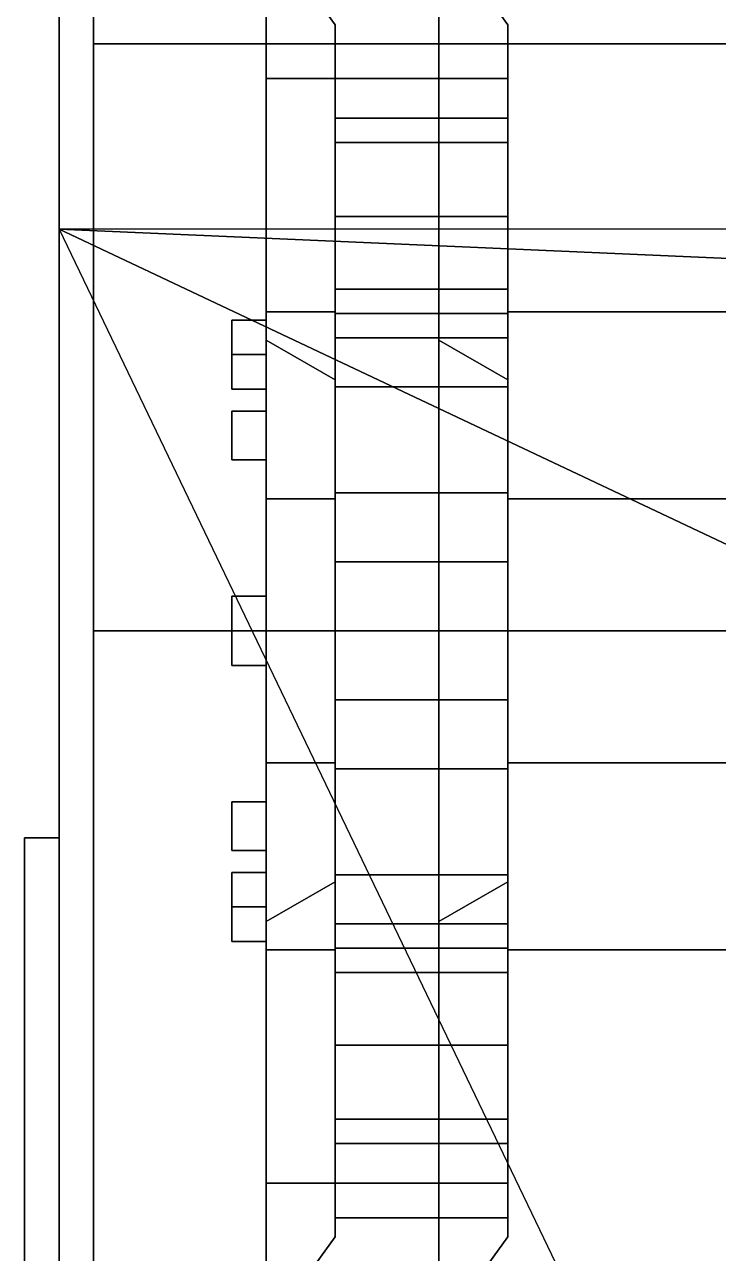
# Model space of a CAD drawing. Header units: millimetres. Extents: x -1.27 to 1.27, y -3.16 to 6.57.
# Drawn here: x -1.27 to -1.069, y 1.8296 to 2.1856 of the extents above; entities that cross this region are included whole.
import ezdxf

# ---------------------------------------------------------------- set-up
doc = ezdxf.new("R2010")
doc.units = ezdxf.units.MM
for name, color, linetype in [('berge_base', 4, 'Continuous'), ('fenders', 6, 'Continuous'), ('side_skirts', 3, 'Continuous'), ('tracks', 3, 'Continuous'), ('wheels', 2, 'Continuous')]:
    doc.layers.add(name, color=color, linetype=linetype)

msp = doc.modelspace()

# ---------------------------------------------------------------- linework, layer by layer
msp.add_3dface([(-1.26, -0.53, 1.17), (-1.26, 2.1263, 1.17), (-0.7, 0.96, 1.84), (-0.7, -0.47, 1.84)])
at = {"layer": 'berge_base'}
for points in [[(-1.26, 2.1263, 1.17), (0.94, 2.03, 1.22532), (1.06, 2.03, 1.22532), (1.26, 2.1263, 1.17)], [(-1.26, 2.1263, 1.17), (0.32, 1.38, 1.59872), (0.66, 1.38, 1.59872), (0.94, 2.03, 1.22532)], [(-1.26, 2.1263, 1.17), (-0.7, 0.96, 1.84), (0.32, 1.23852, 1.68), (0.32, 1.38, 1.59872)]]:
    msp.add_3dface(points, dxfattribs=at)
at = {"layer": 'fenders'}
for points in [[(-1.26, 2.1263, 1.17), (-1.26, 2.4563, 1.13), (-0.86, 2.4563, 1.13), (-0.86, 2.1263, 1.17)], [(-1.26, 2.13, 1.13), (-1.26, 2.4563, 1.1), (-1.26, 2.4563, 1.13), (-1.26, 2.1263, 1.17)], [(-1.26, -2.41, 1.13), (-1.26, 2.13, 1.13), (-1.26, 2.1263, 1.17), (-1.26, -0.53, 1.17)]]:
    msp.add_3dface(points, dxfattribs=at)
at = {"layer": 'side_skirts'}
for points in [[(-1.27, 1.68, 0.86), (-1.27, -1.27, 0.86), (-1.27, -1.52, 1.08), (-1.27, 1.95, 1.08)], [(-1.27, 1.95, 1.2), (-1.27, -1.52, 1.2), (-1.26, -1.52, 1.2), (-1.26, 1.95, 1.2)], [(-1.27, 1.95, 1.08), (-1.27, -1.52, 1.08), (-1.27, -1.52, 1.2), (-1.27, 1.95, 1.2)], [(-1.26, 1.95, 1.08), (-1.26, 1.68, 0.86), (-1.27, 1.68, 0.86), (-1.27, 1.95, 1.08)], [(-1.26, 1.95, 1.2), (-1.26, 1.95, 1.08), (-1.27, 1.95, 1.08), (-1.27, 1.95, 1.2)], [(-1.26, -1.52, 1.08), (-1.26, -1.27, 0.86), (-1.26, 1.68, 0.86), (-1.26, 1.95, 1.08)], [(-1.26, -1.52, 1.2), (-1.26, -1.52, 1.08), (-1.26, 1.95, 1.08), (-1.26, 1.95, 1.2)]]:
    msp.add_3dface(points, dxfattribs=at)
at = {"layer": 'tracks'}
for points in [[(-1.25, 2.32, 0.59), (-1.25, 2.22, 0.47), (-1.25, 2.18, 0.48), (-1.25, 2.28, 0.6)], [(-1.25, 2.18, 1.02), (-1.25, 2.2, 1.05), (-1.25, 2.32, 0.91), (-1.25, 2.28, 0.9)], [(-1.25, 2.28, 0.6), (-1.25, 2.18, 0.48), (-0.91, 2.18, 0.48), (-0.91, 2.28, 0.6)], [(-0.91, 2.28, 0.9), (-0.91, 2.18, 1.02), (-1.25, 2.18, 1.02), (-1.25, 2.28, 0.9)], [(-1.25, 2.22, 0.47), (-1.25, 1.47), (-1.25, 1.45, 0.03), (-1.25, 2.18, 0.48)], [(-0.91, 2.22, 0.47), (-0.91, 1.47), (-1.25, 1.47), (-1.25, 2.22, 0.47)], [(-1.25, 2.2, 1.05), (-1.25, 2.01, 1.09), (-0.91, 2.01, 1.09), (-0.91, 2.2, 1.05)], [(-1.25, 2.01, 1.06), (-1.25, 2.01, 1.09), (-1.25, 2.2, 1.05), (-1.25, 2.18, 1.02)], [(-1.25, 2.18, 0.48), (-1.25, 1.45, 0.03), (-0.91, 1.45, 0.03), (-0.91, 2.18, 0.48)], [(-0.91, 2.18, 1.02), (-0.91, 2.01, 1.06), (-1.25, 2.01, 1.06), (-1.25, 2.18, 1.02)], [(-1.25, 2.01, 1.09), (-1.25, 0, 0.98), (-0.91, 0, 0.98), (-0.91, 2.01, 1.09)], [(-1.25, 0, 0.95), (-1.25, 0, 0.98), (-1.25, 2.01, 1.09), (-1.25, 2.01, 1.06)], [(-0.91, 2.01, 1.06), (-0.91, 0, 0.95), (-1.25, 0, 0.95), (-1.25, 2.01, 1.06)]]:
    msp.add_3dface(points, dxfattribs=at)
at = {"layer": 'wheels'}
for points in [[(-1.15, 2.17, 1.02713), (-1.15, 2.28713, 0.91), (-1.2, 2.28713, 0.91), (-1.2, 2.17, 1.02713)], [(-1.15, 2.28713, 0.59), (-1.15, 2.17, 0.47287), (-1.2, 2.17, 0.47287), (-1.2, 2.28713, 0.59)], [(-1.2, 2.09419, 0.54675), (-1.2, 2.21325, 0.66581), (-1.2, 2.28713, 0.59), (-1.2, 2.17, 0.47287)], [(-1.2, 2.21325, 0.83419), (-1.2, 2.09419, 0.95325), (-1.2, 2.17, 1.02713), (-1.2, 2.28713, 0.91)], [(-1.15, 2.09419, 0.95325), (-1.15, 2.21325, 0.83419), (-1.15, 2.28713, 0.91), (-1.15, 2.17, 1.02713)], [(-1.15, 2.21325, 0.66581), (-1.15, 2.09419, 0.54675), (-1.15, 2.17, 0.47287), (-1.15, 2.28713, 0.59)], [(-1.2, 2.09419, 0.95325), (-1.2, 2.21325, 0.83419), (-1.18, 2.18554, 0.82271), (-1.18, 2.08271, 0.92554)], [(-1.2, 2.21325, 0.83419), (-1.2, 2.21325, 0.66581), (-1.18, 2.18554, 0.67729), (-1.18, 2.18554, 0.82271)], [(-1.2, 2.21325, 0.66581), (-1.2, 2.09419, 0.54675), (-1.18, 2.08271, 0.57446), (-1.18, 2.18554, 0.67729)], [(-1.15, 2.21325, 0.66581), (-1.15, 2.21325, 0.83419), (-1.13, 2.18554, 0.82271), (-1.13, 2.18554, 0.67729)], [(-1.15, 2.21325, 0.83419), (-1.15, 2.09419, 0.95325), (-1.13, 2.08271, 0.92554), (-1.13, 2.18554, 0.82271)], [(-1.15, 2.09419, 0.54675), (-1.15, 2.21325, 0.66581), (-1.13, 2.18554, 0.67729), (-1.13, 2.08271, 0.57446)], [(-1.18, 2.10899, 0.82071), (-1.18, 2.15142, 0.83485), (-1.18, 2.18554, 0.82271), (-1.18, 2.10239, 0.78827)], [(-1.18, 2.08271, 0.92554), (-1.18, 2.18554, 0.82271), (-1.18, 2.15849, 0.84192), (-1.18, 2.10192, 0.89849)], [(-1.18, 2.15142, 0.83485), (-1.18, 2.15849, 0.84192), (-1.18, 2.18554, 0.82271)], [(-1.18, 2.17, 0.79), (-1.18, 2.13, 0.77), (-1.18, 2.10239, 0.78827), (-1.18, 2.18554, 0.82271)], [(-1.18, 2.13, 0.73), (-1.18, 2.17, 0.71), (-1.18, 2.18554, 0.67729), (-1.18, 2.10239, 0.71173)], [(-1.18, 2.18554, 0.82271), (-1.18, 2.18554, 0.67729), (-1.18, 2.18, 0.71), (-1.18, 2.18, 0.79)], [(-1.18, 2.18, 0.79), (-1.18, 2.17, 0.79), (-1.18, 2.18554, 0.82271)], [(-1.18, 2.17, 0.71), (-1.18, 2.18, 0.71), (-1.18, 2.18554, 0.67729)], [(-1.18, 2.15142, 0.66515), (-1.18, 2.10899, 0.67929), (-1.18, 2.10239, 0.71173), (-1.18, 2.18554, 0.67729)], [(-1.18, 2.18554, 0.67729), (-1.18, 2.08271, 0.57446), (-1.18, 2.10192, 0.60151), (-1.18, 2.15849, 0.65808)], [(-1.18, 2.15849, 0.65808), (-1.18, 2.15142, 0.66515), (-1.18, 2.18554, 0.67729)], [(-1.13, 2.10899, 0.82071), (-1.13, 2.10239, 0.78827), (-1.13, 2.18554, 0.82271), (-1.13, 2.15142, 0.83485)], [(-1.13, 2.15142, 0.83485), (-1.13, 2.18554, 0.82271), (-1.13, 2.18554, 0.82271), (-1.13, 2.15849, 0.84192)], [(-1.13, 2.10192, 0.89849), (-1.13, 2.15849, 0.84192), (-1.13, 2.18554, 0.82271), (-1.13, 2.08271, 0.92554)], [(-1.13, 2.18554, 0.82271), (-1.13, 2.10239, 0.78827), (-1.13, 2.13, 0.77), (-1.13, 2.17, 0.79)], [(-1.13, 2.13, 0.73), (-1.13, 2.10239, 0.71173), (-1.13, 2.18554, 0.67729), (-1.13, 2.17, 0.71)], [(-1.13, 2.17, 0.71), (-1.13, 2.18554, 0.67729), (-1.13, 2.18554, 0.67729), (-1.13, 2.18, 0.71)], [(-1.13, 2.18, 0.79), (-1.13, 2.18, 0.71), (-1.13, 2.18554, 0.67729), (-1.13, 2.18554, 0.82271)], [(-1.13, 2.17, 0.79), (-1.13, 2.18, 0.79), (-1.13, 2.18, 0.79), (-1.13, 2.18554, 0.82271)], [(-1.13, 2.18554, 0.67729), (-1.13, 2.10239, 0.71173), (-1.13, 2.10899, 0.67929), (-1.13, 2.15142, 0.66515)], [(-1.13, 2.15849, 0.65808), (-1.13, 2.10192, 0.60151), (-1.13, 2.08271, 0.57446), (-1.13, 2.18554, 0.67729)], [(-1.13, 2.15142, 0.66515), (-1.13, 2.15849, 0.65808), (-1.13, 2.15849, 0.65808), (-1.13, 2.18554, 0.67729)], [(-1.13, 2.17, 0.71), (-1.13, 2.18, 0.71), (-1.18, 2.18, 0.71), (-1.18, 2.17, 0.71)], [(-1.13, 2.18, 0.71), (-1.13, 2.18, 0.79), (-1.18, 2.18, 0.79), (-1.18, 2.18, 0.71)], [(-1.13, 2.18, 0.79), (-1.13, 2.17, 0.79), (-1.18, 2.17, 0.79), (-1.18, 2.18, 0.79)], [(-1.15, 2.01, 1.07), (-1.15, 2.17, 1.02713), (-1.2, 2.17, 1.02713), (-1.2, 2.01, 1.07)], [(-1.15, 2.17, 0.47287), (-1.15, 2.01, 0.43), (-1.2, 2.01, 0.43), (-1.2, 2.17, 0.47287)], [(-1.2, 1.92581, 0.54675), (-1.2, 2.09419, 0.54675), (-1.2, 2.17, 0.47287), (-1.2, 2.01, 0.43)], [(-1.2, 2.09419, 0.95325), (-1.2, 2.09419, 0.95325), (-1.2, 2.01, 1.07), (-1.2, 2.17, 1.02713)], [(-1.13, 2.13, 0.73), (-1.13, 2.17, 0.71), (-1.18, 2.17, 0.71), (-1.18, 2.13, 0.73)], [(-1.13, 2.17, 0.79), (-1.13, 2.13, 0.77), (-1.18, 2.13, 0.77), (-1.18, 2.17, 0.79)], [(-1.15, 1.92581, 0.95325), (-1.15, 2.09419, 0.95325), (-1.15, 2.17, 1.02713), (-1.15, 2.01, 1.07)], [(-1.15, 2.09419, 0.54675), (-1.15, 2.09419, 0.54675), (-1.15, 2.01, 0.43), (-1.15, 2.17, 0.47287)], [(-1.13, 2.15142, 0.83485), (-1.13, 2.15849, 0.84192), (-1.18, 2.15849, 0.84192), (-1.18, 2.15142, 0.83485)], [(-1.13, 2.15849, 0.84192), (-1.13, 2.10192, 0.89849), (-1.18, 2.10192, 0.89849), (-1.18, 2.15849, 0.84192)], [(-1.13, 2.10192, 0.60151), (-1.13, 2.15849, 0.65808), (-1.18, 2.15849, 0.65808), (-1.18, 2.10192, 0.60151)], [(-1.13, 2.15849, 0.65808), (-1.13, 2.15142, 0.66515), (-1.18, 2.15142, 0.66515), (-1.18, 2.15849, 0.65808)], [(-1.13, 2.10899, 0.82071), (-1.13, 2.15142, 0.83485), (-1.18, 2.15142, 0.83485), (-1.18, 2.10899, 0.82071)], [(-1.13, 2.15142, 0.66515), (-1.13, 2.10899, 0.67929), (-1.18, 2.10899, 0.67929), (-1.18, 2.15142, 0.66515)], [(-1.13, 2.13, 0.77), (-1.13, 2.13, 0.73), (-1.18, 2.13, 0.73), (-1.18, 2.13, 0.77)], [(-1.18, 2.13, 0.77), (-1.18, 2.13, 0.73), (-1.18, 2.10239, 0.71173), (-1.18, 2.10239, 0.78827)], [(-1.13, 2.10239, 0.78827), (-1.13, 2.10239, 0.71173), (-1.13, 2.13, 0.73), (-1.13, 2.13, 0.77)], [(-1.13, 2.08071, 0.84899), (-1.13, 2.10899, 0.82071), (-1.18, 2.10899, 0.82071), (-1.18, 2.08071, 0.84899)], [(-1.13, 2.10899, 0.67929), (-1.13, 2.08071, 0.65101), (-1.18, 2.08071, 0.65101), (-1.18, 2.10899, 0.67929)], [(-1.18, 2.08071, 0.84899), (-1.18, 2.10899, 0.82071), (-1.18, 2.10239, 0.78827), (-1.18, 2.04827, 0.84239)], [(-1.18, 2.10899, 0.67929), (-1.18, 2.08071, 0.65101), (-1.18, 2.04827, 0.65761), (-1.18, 2.10239, 0.71173)], [(-1.13, 2.04827, 0.84239), (-1.13, 2.10239, 0.78827), (-1.13, 2.10899, 0.82071), (-1.13, 2.08071, 0.84899)], [(-1.13, 2.10239, 0.71173), (-1.13, 2.04827, 0.65761), (-1.13, 2.08071, 0.65101), (-1.13, 2.10899, 0.67929)], [(-1.18, 2.04827, 0.84239), (-1.18, 2.10239, 0.78827), (-1.2, 2.10239, 0.78827), (-1.2, 2.04827, 0.84239)], [(-1.18, 2.10239, 0.78827), (-1.18, 2.10239, 0.71173), (-1.2, 2.10239, 0.71173), (-1.2, 2.10239, 0.78827)], [(-1.18, 2.10239, 0.71173), (-1.18, 2.04827, 0.65761), (-1.2, 2.04827, 0.65761), (-1.2, 2.10239, 0.71173)], [(-1.2, 2.07364, 0.7995), (-1.2, 2.10239, 0.78827), (-1.2, 2.0595, 0.7995)], [(-1.2, 2.07364, 0.81364), (-1.2, 2.10239, 0.78827), (-1.2, 2.07364, 0.7995)], [(-1.2, 2.04827, 0.84239), (-1.2, 2.10239, 0.78827), (-1.2, 2.07364, 0.81364)], [(-1.2, 2.09, 0.74), (-1.2, 2.10239, 0.71173), (-1.2, 2.08, 0.75)], [(-1.2, 2.1, 0.75), (-1.2, 2.10239, 0.71173), (-1.2, 2.09, 0.74)], [(-1.2, 2.10239, 0.78827), (-1.2, 2.1, 0.75), (-1.2, 2.09, 0.76)], [(-1.2, 2.10239, 0.78827), (-1.2, 2.10239, 0.71173), (-1.2, 2.1, 0.75)], [(-1.2, 2.10239, 0.78827), (-1.2, 2.09, 0.76), (-1.2, 2.08, 0.75)], [(-1.2, 2.10239, 0.71173), (-1.2, 2.07364, 0.68636), (-1.2, 2.07364, 0.7005)], [(-1.2, 2.10239, 0.71173), (-1.2, 2.04827, 0.65761), (-1.2, 2.07364, 0.68636)], [(-1.2, 2.10239, 0.71173), (-1.2, 2.07364, 0.7005), (-1.2, 2.0595, 0.7005)], [(-1.2, 2.0595, 0.7995), (-1.2, 2.10239, 0.78827), (-1.2, 2.01, 0.76)], [(-1.2, 2.01, 0.76), (-1.2, 2.10239, 0.78827), (-1.2, 2.02, 0.75)], [(-1.2, 2.10239, 0.71173), (-1.2, 2.0595, 0.7005), (-1.2, 2.02, 0.75)], [(-1.2, 2.08, 0.75), (-1.2, 2.10239, 0.71173), (-1.2, 2.02, 0.75)], [(-1.2, 2.10239, 0.78827), (-1.2, 2.08, 0.75), (-1.2, 2.02, 0.75)], [(-1.13, 2.10192, 0.89849), (-1.13, 2.09485, 0.89142), (-1.18, 2.09485, 0.89142), (-1.18, 2.10192, 0.89849)], [(-1.13, 2.09485, 0.60858), (-1.13, 2.10192, 0.60151), (-1.18, 2.10192, 0.60151), (-1.18, 2.09485, 0.60858)], [(-1.18, 2.10192, 0.89849), (-1.18, 2.09485, 0.89142), (-1.18, 2.08271, 0.92554)], [(-1.18, 2.09485, 0.60858), (-1.18, 2.10192, 0.60151), (-1.18, 2.08271, 0.57446)], [(-1.03, 2.04827, 0.84239), (-1.03, 2.10239, 0.78827), (-1.13, 2.10239, 0.78827), (-1.13, 2.04827, 0.84239)], [(-1.03, 2.10239, 0.78827), (-1.03, 2.10239, 0.71173), (-1.13, 2.10239, 0.71173), (-1.13, 2.10239, 0.78827)], [(-1.03, 2.10239, 0.71173), (-1.03, 2.04827, 0.65761), (-1.13, 2.04827, 0.65761), (-1.13, 2.10239, 0.71173)], [(-1.13, 2.09485, 0.89142), (-1.13, 2.10192, 0.89849), (-1.13, 2.10192, 0.89849), (-1.13, 2.08271, 0.92554)], [(-1.13, 2.09485, 0.60858), (-1.13, 2.08271, 0.57446), (-1.13, 2.08271, 0.57446), (-1.13, 2.10192, 0.60151)], [(-1.21, 2.08, 0.75), (-1.21, 2.09, 0.76), (-1.21, 2.1, 0.75), (-1.21, 2.09, 0.74)], [(-1.2, 2.09, 0.76), (-1.2, 2.1, 0.75), (-1.21, 2.1, 0.75), (-1.21, 2.09, 0.76)], [(-1.2, 2.1, 0.75), (-1.2, 2.09, 0.74), (-1.21, 2.09, 0.74), (-1.21, 2.1, 0.75)], [(-1.2, 1.92581, 0.95325), (-1.2, 2.09419, 0.95325), (-1.18, 2.08271, 0.92554), (-1.18, 1.93729, 0.92554)], [(-1.2, 2.09419, 0.54675), (-1.2, 1.92581, 0.54675), (-1.18, 1.93729, 0.57446), (-1.18, 2.08271, 0.57446)], [(-1.2, 2.09419, 0.95325), (-1.2, 1.92581, 0.95325), (-1.2, 1.85, 1.02713), (-1.2, 2.01, 1.07)], [(-1.13, 2.09485, 0.89142), (-1.13, 2.08071, 0.84899), (-1.18, 2.08071, 0.84899), (-1.18, 2.09485, 0.89142)], [(-1.13, 2.08071, 0.65101), (-1.13, 2.09485, 0.60858), (-1.18, 2.09485, 0.60858), (-1.18, 2.08071, 0.65101)], [(-1.18, 2.09485, 0.89142), (-1.18, 2.08071, 0.84899), (-1.18, 2.04827, 0.84239), (-1.18, 2.08271, 0.92554)], [(-1.18, 2.08071, 0.65101), (-1.18, 2.09485, 0.60858), (-1.18, 2.08271, 0.57446), (-1.18, 2.04827, 0.65761)], [(-1.15, 2.09419, 0.95325), (-1.15, 1.92581, 0.95325), (-1.13, 1.93729, 0.92554), (-1.13, 2.08271, 0.92554)], [(-1.15, 1.92581, 0.54675), (-1.15, 2.09419, 0.54675), (-1.13, 2.08271, 0.57446), (-1.13, 1.93729, 0.57446)], [(-1.15, 2.09419, 0.54675), (-1.15, 1.92581, 0.54675), (-1.15, 1.85, 0.47287), (-1.15, 2.01, 0.43)], [(-1.13, 2.08271, 0.92554), (-1.13, 2.04827, 0.84239), (-1.13, 2.08071, 0.84899), (-1.13, 2.09485, 0.89142)], [(-1.13, 2.08071, 0.65101), (-1.13, 2.04827, 0.65761), (-1.13, 2.08271, 0.57446), (-1.13, 2.09485, 0.60858)], [(-1.2, 2.08, 0.75), (-1.2, 2.09, 0.76), (-1.21, 2.09, 0.76), (-1.21, 2.08, 0.75)], [(-1.2, 2.09, 0.74), (-1.2, 2.08, 0.75), (-1.21, 2.08, 0.75), (-1.21, 2.09, 0.74)], [(-1.18, 1.93729, 0.92554), (-1.18, 2.08271, 0.92554), (-1.18, 2.05, 0.92), (-1.18, 1.97, 0.92)], [(-1.18, 2.05, 0.91), (-1.18, 2.05, 0.92), (-1.18, 2.08271, 0.92554)], [(-1.18, 2.03, 0.87), (-1.18, 2.05, 0.91), (-1.18, 2.08271, 0.92554), (-1.18, 2.04827, 0.84239)], [(-1.18, 2.05, 0.59), (-1.18, 2.03, 0.63), (-1.18, 2.04827, 0.65761), (-1.18, 2.08271, 0.57446)], [(-1.18, 2.08271, 0.57446), (-1.18, 1.93729, 0.57446), (-1.18, 1.97, 0.58), (-1.18, 2.05, 0.58)], [(-1.18, 2.05, 0.58), (-1.18, 2.05, 0.59), (-1.18, 2.08271, 0.57446)], [(-1.13, 1.97, 0.92), (-1.13, 2.05, 0.92), (-1.13, 2.08271, 0.92554), (-1.13, 1.93729, 0.92554)], [(-1.13, 2.03, 0.87), (-1.13, 2.04827, 0.84239), (-1.13, 2.08271, 0.92554), (-1.13, 2.05, 0.91)], [(-1.13, 2.05, 0.91), (-1.13, 2.08271, 0.92554), (-1.13, 2.08271, 0.92554), (-1.13, 2.05, 0.92)], [(-1.13, 2.08271, 0.57446), (-1.13, 2.04827, 0.65761), (-1.13, 2.03, 0.63), (-1.13, 2.05, 0.59)], [(-1.13, 2.05, 0.58), (-1.13, 1.97, 0.58), (-1.13, 1.93729, 0.57446), (-1.13, 2.08271, 0.57446)], [(-1.13, 2.05, 0.59), (-1.13, 2.05, 0.58), (-1.13, 2.05, 0.58), (-1.13, 2.08271, 0.57446)], [(-1.21, 2.0595, 0.7995), (-1.21, 2.0595, 0.81364), (-1.21, 2.07364, 0.81364), (-1.21, 2.07364, 0.7995)], [(-1.2, 2.0595, 0.81364), (-1.2, 2.07364, 0.81364), (-1.21, 2.07364, 0.81364), (-1.21, 2.0595, 0.81364)], [(-1.2, 2.07364, 0.81364), (-1.2, 2.07364, 0.7995), (-1.21, 2.07364, 0.7995), (-1.21, 2.07364, 0.81364)], [(-1.2, 2.07364, 0.7995), (-1.2, 2.0595, 0.7995), (-1.21, 2.0595, 0.7995), (-1.21, 2.07364, 0.7995)], [(-1.2, 2.0595, 0.7005), (-1.2, 2.07364, 0.7005), (-1.21, 2.07364, 0.7005), (-1.21, 2.0595, 0.7005)], [(-1.21, 2.0595, 0.7005), (-1.21, 2.07364, 0.7005), (-1.21, 2.07364, 0.68636), (-1.21, 2.0595, 0.68636)], [(-1.2, 2.07364, 0.7005), (-1.2, 2.07364, 0.68636), (-1.21, 2.07364, 0.68636), (-1.21, 2.07364, 0.7005)], [(-1.2, 2.07364, 0.68636), (-1.2, 2.0595, 0.68636), (-1.21, 2.0595, 0.68636), (-1.21, 2.07364, 0.68636)], [(-1.2, 2.04827, 0.84239), (-1.2, 2.07364, 0.81364), (-1.2, 2.0595, 0.81364)], [(-1.2, 2.07364, 0.68636), (-1.2, 2.04827, 0.65761), (-1.2, 2.0595, 0.68636)], [(-1.2, 2.0595, 0.7995), (-1.2, 2.0595, 0.81364), (-1.21, 2.0595, 0.81364), (-1.21, 2.0595, 0.7995)], [(-1.2, 2.0595, 0.68636), (-1.2, 2.0595, 0.7005), (-1.21, 2.0595, 0.7005), (-1.21, 2.0595, 0.68636)], [(-1.2, 2.04827, 0.84239), (-1.2, 2.0595, 0.81364), (-1.2, 2.0595, 0.7995)], [(-1.2, 2.0595, 0.68636), (-1.2, 2.04827, 0.65761), (-1.2, 2.0595, 0.7005)], [(-1.2, 2.04827, 0.84239), (-1.2, 2.0595, 0.7995), (-1.2, 2.01, 0.76)], [(-1.2, 2.0595, 0.7005), (-1.2, 2.04827, 0.65761), (-1.2, 2.02, 0.75)], [(-1.18, 1.97173, 0.84239), (-1.18, 2.04827, 0.84239), (-1.2, 2.04827, 0.84239), (-1.2, 1.97173, 0.84239)], [(-1.18, 2.04827, 0.65761), (-1.18, 1.97173, 0.65761), (-1.2, 1.97173, 0.65761), (-1.2, 2.04827, 0.65761)], [(-1.2, 1.97173, 0.84239), (-1.2, 2.04827, 0.84239), (-1.2, 2.01, 0.84)], [(-1.2, 2.01, 0.84), (-1.2, 2.04827, 0.84239), (-1.2, 2.02, 0.83)], [(-1.2, 2.02, 0.83), (-1.2, 2.04827, 0.84239), (-1.2, 2.01, 0.82)], [(-1.2, 2.01, 0.82), (-1.2, 2.04827, 0.84239), (-1.2, 2.01, 0.76)], [(-1.2, 2.04827, 0.65761), (-1.2, 2.01, 0.66), (-1.2, 2.02, 0.67)], [(-1.2, 2.04827, 0.65761), (-1.2, 1.97173, 0.65761), (-1.2, 2.01, 0.66)], [(-1.2, 2.04827, 0.65761), (-1.2, 2.02, 0.67), (-1.2, 2.01, 0.68)], [(-1.2, 2.02, 0.75), (-1.2, 2.04827, 0.65761), (-1.2, 2.01, 0.74)], [(-1.2, 2.04827, 0.65761), (-1.2, 2.01, 0.68), (-1.2, 2.01, 0.74)], [(-1.13, 2.05, 0.92), (-1.13, 1.97, 0.92), (-1.18, 1.97, 0.92), (-1.18, 2.05, 0.92)], [(-1.13, 2.05, 0.91), (-1.13, 2.05, 0.92), (-1.18, 2.05, 0.92), (-1.18, 2.05, 0.91)], [(-1.13, 2.03, 0.87), (-1.13, 2.05, 0.91), (-1.18, 2.05, 0.91), (-1.18, 2.03, 0.87)], [(-1.13, 2.05, 0.59), (-1.13, 2.03, 0.63), (-1.18, 2.03, 0.63), (-1.18, 2.05, 0.59)], [(-1.13, 1.97, 0.58), (-1.13, 2.05, 0.58), (-1.18, 2.05, 0.58), (-1.18, 1.97, 0.58)], [(-1.13, 2.05, 0.58), (-1.13, 2.05, 0.59), (-1.18, 2.05, 0.59), (-1.18, 2.05, 0.58)], [(-1.18, 1.99, 0.87), (-1.18, 2.03, 0.87), (-1.18, 2.04827, 0.84239), (-1.18, 1.97173, 0.84239)], [(-1.18, 2.03, 0.63), (-1.18, 1.99, 0.63), (-1.18, 1.97173, 0.65761), (-1.18, 2.04827, 0.65761)], [(-1.03, 1.97173, 0.84239), (-1.03, 2.04827, 0.84239), (-1.13, 2.04827, 0.84239), (-1.13, 1.97173, 0.84239)], [(-1.03, 2.04827, 0.65761), (-1.03, 1.97173, 0.65761), (-1.13, 1.97173, 0.65761), (-1.13, 2.04827, 0.65761)], [(-1.13, 1.97173, 0.84239), (-1.13, 2.04827, 0.84239), (-1.13, 2.03, 0.87), (-1.13, 1.99, 0.87)], [(-1.13, 2.04827, 0.65761), (-1.13, 1.97173, 0.65761), (-1.13, 1.99, 0.63), (-1.13, 2.03, 0.63)], [(-1.13, 1.99, 0.87), (-1.13, 2.03, 0.87), (-1.18, 2.03, 0.87), (-1.18, 1.99, 0.87)], [(-1.13, 2.03, 0.63), (-1.13, 1.99, 0.63), (-1.18, 1.99, 0.63), (-1.18, 2.03, 0.63)], [(-1.2, 2.01, 0.84), (-1.2, 2.02, 0.83), (-1.21, 2.02, 0.83), (-1.21, 2.01, 0.84)], [(-1.2, 2.02, 0.83), (-1.2, 2.01, 0.82), (-1.21, 2.01, 0.82), (-1.21, 2.02, 0.83)], [(-1.21, 2.01, 0.82), (-1.21, 2, 0.83), (-1.21, 2.01, 0.84), (-1.21, 2.02, 0.83)], [(-1.21, 2.01, 0.74), (-1.21, 2, 0.75), (-1.21, 2.01, 0.76), (-1.21, 2.02, 0.75)], [(-1.2, 2.01, 0.76), (-1.2, 2.02, 0.75), (-1.21, 2.02, 0.75), (-1.21, 2.01, 0.76)], [(-1.2, 2.02, 0.75), (-1.2, 2.01, 0.74), (-1.21, 2.01, 0.74), (-1.21, 2.02, 0.75)], [(-1.2, 2.01, 0.68), (-1.2, 2.02, 0.67), (-1.21, 2.02, 0.67), (-1.21, 2.01, 0.68)], [(-1.21, 2.01, 0.68), (-1.21, 2.02, 0.67), (-1.21, 2.01, 0.66), (-1.21, 2, 0.67)], [(-1.2, 2.02, 0.67), (-1.2, 2.01, 0.66), (-1.21, 2.01, 0.66), (-1.21, 2.02, 0.67)], [(-1.2, 2, 0.83), (-1.2, 2.01, 0.84), (-1.21, 2.01, 0.84), (-1.21, 2, 0.83)], [(-1.2, 2.01, 0.82), (-1.2, 2, 0.83), (-1.21, 2, 0.83), (-1.21, 2.01, 0.82)], [(-1.2, 2.01, 0.74), (-1.2, 2, 0.75), (-1.21, 2, 0.75), (-1.21, 2.01, 0.74)], [(-1.2, 2, 0.75), (-1.2, 2.01, 0.76), (-1.21, 2.01, 0.76), (-1.21, 2, 0.75)], [(-1.2, 2.01, 0.66), (-1.2, 2, 0.67), (-1.21, 2, 0.67), (-1.21, 2.01, 0.66)], [(-1.2, 2, 0.67), (-1.2, 2.01, 0.68), (-1.21, 2.01, 0.68), (-1.21, 2, 0.67)], [(-1.15, 1.85, 1.02713), (-1.15, 2.01, 1.07), (-1.2, 2.01, 1.07), (-1.2, 1.85, 1.02713)], [(-1.15, 2.01, 0.43), (-1.15, 1.85, 0.47287), (-1.2, 1.85, 0.47287), (-1.2, 2.01, 0.43)], [(-1.2, 1.92581, 0.54675), (-1.2, 1.92581, 0.54675), (-1.2, 2.01, 0.43), (-1.2, 1.85, 0.47287)], [(-1.2, 1.97173, 0.84239), (-1.2, 2.01, 0.84), (-1.2, 2, 0.83)], [(-1.2, 1.97173, 0.84239), (-1.2, 2, 0.83), (-1.2, 2.01, 0.82)], [(-1.2, 1.97173, 0.84239), (-1.2, 2.01, 0.82), (-1.2, 2.01, 0.76)], [(-1.2, 2, 0.67), (-1.2, 1.97173, 0.65761), (-1.2, 2.01, 0.68)], [(-1.2, 2.01, 0.66), (-1.2, 1.97173, 0.65761), (-1.2, 2, 0.67)], [(-1.2, 1.9605, 0.7005), (-1.2, 1.91761, 0.71173), (-1.2, 2.01, 0.74)], [(-1.2, 1.97173, 0.65761), (-1.2, 1.9605, 0.7005), (-1.2, 2.01, 0.74)], [(-1.2, 2.01, 0.68), (-1.2, 1.97173, 0.65761), (-1.2, 2.01, 0.74)], [(-1.2, 2.01, 0.74), (-1.2, 1.91761, 0.71173), (-1.2, 2, 0.75)], [(-1.2, 2, 0.75), (-1.2, 1.97173, 0.84239), (-1.2, 2.01, 0.76)], [(-1.15, 1.92581, 0.95325), (-1.15, 1.92581, 0.95325), (-1.15, 2.01, 1.07), (-1.15, 1.85, 1.02713)], [(-1.2, 1.9605, 0.7995), (-1.2, 1.97173, 0.84239), (-1.2, 2, 0.75)], [(-1.2, 1.91761, 0.78827), (-1.2, 1.9605, 0.7995), (-1.2, 2, 0.75)], [(-1.2, 1.94, 0.75), (-1.2, 1.91761, 0.78827), (-1.2, 2, 0.75)], [(-1.2, 1.91761, 0.71173), (-1.2, 1.94, 0.75), (-1.2, 2, 0.75)], [(-1.13, 1.97, 0.91), (-1.13, 1.99, 0.87), (-1.18, 1.99, 0.87), (-1.18, 1.97, 0.91)], [(-1.18, 1.97, 0.91), (-1.18, 1.99, 0.87), (-1.18, 1.97173, 0.84239), (-1.18, 1.93729, 0.92554)], [(-1.13, 1.99, 0.63), (-1.13, 1.97, 0.59), (-1.18, 1.97, 0.59), (-1.18, 1.99, 0.63)], [(-1.18, 1.99, 0.63), (-1.18, 1.97, 0.59), (-1.18, 1.93729, 0.57446), (-1.18, 1.97173, 0.65761)], [(-1.13, 1.93729, 0.92554), (-1.13, 1.97173, 0.84239), (-1.13, 1.99, 0.87), (-1.13, 1.97, 0.91)], [(-1.13, 1.99, 0.63), (-1.13, 1.97173, 0.65761), (-1.13, 1.93729, 0.57446), (-1.13, 1.97, 0.59)], [(-1.18, 1.91761, 0.78827), (-1.18, 1.97173, 0.84239), (-1.2, 1.97173, 0.84239), (-1.2, 1.91761, 0.78827)], [(-1.18, 1.97173, 0.65761), (-1.18, 1.91761, 0.71173), (-1.2, 1.91761, 0.71173), (-1.2, 1.97173, 0.65761)], [(-1.2, 1.97173, 0.65761), (-1.2, 1.94636, 0.68636), (-1.2, 1.9605, 0.68636)], [(-1.2, 1.97173, 0.65761), (-1.2, 1.91761, 0.71173), (-1.2, 1.94636, 0.68636)], [(-1.2, 1.97173, 0.65761), (-1.2, 1.9605, 0.68636), (-1.2, 1.9605, 0.7005)], [(-1.2, 1.9605, 0.81364), (-1.2, 1.97173, 0.84239), (-1.2, 1.9605, 0.7995)], [(-1.2, 1.94636, 0.81364), (-1.2, 1.97173, 0.84239), (-1.2, 1.9605, 0.81364)], [(-1.2, 1.91761, 0.78827), (-1.2, 1.97173, 0.84239), (-1.2, 1.94636, 0.81364)], [(-1.18, 1.93929, 0.65101), (-1.18, 1.91101, 0.67929), (-1.18, 1.91761, 0.71173), (-1.18, 1.97173, 0.65761)], [(-1.18, 1.92515, 0.60858), (-1.18, 1.93929, 0.65101), (-1.18, 1.97173, 0.65761), (-1.18, 1.93729, 0.57446)], [(-1.18, 1.91101, 0.82071), (-1.18, 1.93929, 0.84899), (-1.18, 1.97173, 0.84239), (-1.18, 1.91761, 0.78827)], [(-1.18, 1.93929, 0.84899), (-1.18, 1.92515, 0.89142), (-1.18, 1.93729, 0.92554), (-1.18, 1.97173, 0.84239)], [(-1.13, 1.97, 0.92), (-1.13, 1.97, 0.91), (-1.18, 1.97, 0.91), (-1.18, 1.97, 0.92)], [(-1.18, 1.97, 0.92), (-1.18, 1.97, 0.91), (-1.18, 1.93729, 0.92554)], [(-1.13, 1.97, 0.59), (-1.13, 1.97, 0.58), (-1.18, 1.97, 0.58), (-1.18, 1.97, 0.59)], [(-1.18, 1.97, 0.59), (-1.18, 1.97, 0.58), (-1.18, 1.93729, 0.57446)], [(-1.03, 1.91761, 0.78827), (-1.03, 1.97173, 0.84239), (-1.13, 1.97173, 0.84239), (-1.13, 1.91761, 0.78827)], [(-1.03, 1.97173, 0.65761), (-1.03, 1.91761, 0.71173), (-1.13, 1.91761, 0.71173), (-1.13, 1.97173, 0.65761)], [(-1.13, 1.93729, 0.57446), (-1.13, 1.97173, 0.65761), (-1.13, 1.93929, 0.65101), (-1.13, 1.92515, 0.60858)], [(-1.13, 1.97173, 0.65761), (-1.13, 1.91761, 0.71173), (-1.13, 1.91101, 0.67929), (-1.13, 1.93929, 0.65101)], [(-1.13, 1.93929, 0.84899), (-1.13, 1.97173, 0.84239), (-1.13, 1.93729, 0.92554), (-1.13, 1.92515, 0.89142)], [(-1.13, 1.91761, 0.78827), (-1.13, 1.97173, 0.84239), (-1.13, 1.93929, 0.84899), (-1.13, 1.91101, 0.82071)], [(-1.13, 1.97, 0.91), (-1.13, 1.97, 0.92), (-1.13, 1.97, 0.92), (-1.13, 1.93729, 0.92554)], [(-1.13, 1.97, 0.59), (-1.13, 1.93729, 0.57446), (-1.13, 1.93729, 0.57446), (-1.13, 1.97, 0.58)], [(-1.2, 1.9605, 0.7005), (-1.2, 1.9605, 0.68636), (-1.21, 1.9605, 0.68636), (-1.21, 1.9605, 0.7005)], [(-1.21, 1.9605, 0.7005), (-1.21, 1.9605, 0.68636), (-1.21, 1.94636, 0.68636), (-1.21, 1.94636, 0.7005)], [(-1.2, 1.9605, 0.68636), (-1.2, 1.94636, 0.68636), (-1.21, 1.94636, 0.68636), (-1.21, 1.9605, 0.68636)], [(-1.2, 1.94636, 0.7005), (-1.2, 1.9605, 0.7005), (-1.21, 1.9605, 0.7005), (-1.21, 1.94636, 0.7005)], [(-1.2, 1.9605, 0.7995), (-1.2, 1.94636, 0.7995), (-1.21, 1.94636, 0.7995), (-1.21, 1.9605, 0.7995)], [(-1.21, 1.9605, 0.7995), (-1.21, 1.94636, 0.7995), (-1.21, 1.94636, 0.81364), (-1.21, 1.9605, 0.81364)], [(-1.2, 1.94636, 0.81364), (-1.2, 1.9605, 0.81364), (-1.21, 1.9605, 0.81364), (-1.21, 1.94636, 0.81364)], [(-1.2, 1.9605, 0.81364), (-1.2, 1.9605, 0.7995), (-1.21, 1.9605, 0.7995), (-1.21, 1.9605, 0.81364)], [(-1.2, 1.94636, 0.7005), (-1.2, 1.91761, 0.71173), (-1.2, 1.9605, 0.7005)], [(-1.2, 1.91761, 0.78827), (-1.2, 1.94636, 0.7995), (-1.2, 1.9605, 0.7995)], [(-1.2, 1.94636, 0.68636), (-1.2, 1.94636, 0.7005), (-1.21, 1.94636, 0.7005), (-1.21, 1.94636, 0.68636)], [(-1.2, 1.94636, 0.7995), (-1.2, 1.94636, 0.81364), (-1.21, 1.94636, 0.81364), (-1.21, 1.94636, 0.7995)], [(-1.2, 1.94636, 0.68636), (-1.2, 1.91761, 0.71173), (-1.2, 1.94636, 0.7005)], [(-1.2, 1.91761, 0.78827), (-1.2, 1.94636, 0.81364), (-1.2, 1.94636, 0.7995)], [(-1.2, 1.94, 0.75), (-1.2, 1.93, 0.74), (-1.21, 1.93, 0.74), (-1.21, 1.94, 0.75)], [(-1.21, 1.94, 0.75), (-1.21, 1.93, 0.74), (-1.21, 1.92, 0.75), (-1.21, 1.93, 0.76)], [(-1.2, 1.93, 0.76), (-1.2, 1.94, 0.75), (-1.21, 1.94, 0.75), (-1.21, 1.93, 0.76)], [(-1.2, 1.93, 0.76), (-1.2, 1.91761, 0.78827), (-1.2, 1.94, 0.75)], [(-1.2, 1.91761, 0.71173), (-1.2, 1.93, 0.74), (-1.2, 1.94, 0.75)], [(-1.2, 1.80675, 0.83419), (-1.2, 1.92581, 0.95325), (-1.18, 1.93729, 0.92554), (-1.18, 1.83446, 0.82271)], [(-1.2, 1.92581, 0.54675), (-1.2, 1.80675, 0.66581), (-1.18, 1.83446, 0.67729), (-1.18, 1.93729, 0.57446)], [(-1.13, 1.92515, 0.60858), (-1.13, 1.93929, 0.65101), (-1.18, 1.93929, 0.65101), (-1.18, 1.92515, 0.60858)], [(-1.13, 1.93929, 0.65101), (-1.13, 1.91101, 0.67929), (-1.18, 1.91101, 0.67929), (-1.18, 1.93929, 0.65101)], [(-1.13, 1.93929, 0.84899), (-1.13, 1.92515, 0.89142), (-1.18, 1.92515, 0.89142), (-1.18, 1.93929, 0.84899)], [(-1.13, 1.91101, 0.82071), (-1.13, 1.93929, 0.84899), (-1.18, 1.93929, 0.84899), (-1.18, 1.91101, 0.82071)], [(-1.18, 1.93729, 0.57446), (-1.18, 1.83446, 0.67729), (-1.18, 1.86151, 0.65808), (-1.18, 1.91808, 0.60151)], [(-1.18, 1.91808, 0.60151), (-1.18, 1.92515, 0.60858), (-1.18, 1.93729, 0.57446)], [(-1.18, 1.83446, 0.82271), (-1.18, 1.93729, 0.92554), (-1.18, 1.91808, 0.89849), (-1.18, 1.86151, 0.84192)], [(-1.18, 1.92515, 0.89142), (-1.18, 1.91808, 0.89849), (-1.18, 1.93729, 0.92554)], [(-1.15, 1.92581, 0.95325), (-1.15, 1.80675, 0.83419), (-1.13, 1.83446, 0.82271), (-1.13, 1.93729, 0.92554)], [(-1.15, 1.80675, 0.66581), (-1.15, 1.92581, 0.54675), (-1.13, 1.93729, 0.57446), (-1.13, 1.83446, 0.67729)], [(-1.13, 1.91808, 0.60151), (-1.13, 1.86151, 0.65808), (-1.13, 1.83446, 0.67729), (-1.13, 1.93729, 0.57446)], [(-1.13, 1.92515, 0.60858), (-1.13, 1.91808, 0.60151), (-1.13, 1.91808, 0.60151), (-1.13, 1.93729, 0.57446)], [(-1.13, 1.92515, 0.89142), (-1.13, 1.93729, 0.92554), (-1.13, 1.93729, 0.92554), (-1.13, 1.91808, 0.89849)], [(-1.13, 1.86151, 0.84192), (-1.13, 1.91808, 0.89849), (-1.13, 1.93729, 0.92554), (-1.13, 1.83446, 0.82271)], [(-1.2, 1.93, 0.74), (-1.2, 1.92, 0.75), (-1.21, 1.92, 0.75), (-1.21, 1.93, 0.74)], [(-1.2, 1.92, 0.75), (-1.2, 1.93, 0.76), (-1.21, 1.93, 0.76), (-1.21, 1.92, 0.75)], [(-1.2, 1.92, 0.75), (-1.2, 1.91761, 0.78827), (-1.2, 1.93, 0.76)], [(-1.2, 1.91761, 0.71173), (-1.2, 1.92, 0.75), (-1.2, 1.93, 0.74)], [(-1.2, 1.80675, 0.66581), (-1.2, 1.92581, 0.54675), (-1.2, 1.85, 0.47287), (-1.2, 1.73287, 0.59)], [(-1.2, 1.92581, 0.95325), (-1.2, 1.80675, 0.83419), (-1.2, 1.73287, 0.91), (-1.2, 1.85, 1.02713)], [(-1.15, 1.80675, 0.83419), (-1.15, 1.92581, 0.95325), (-1.15, 1.85, 1.02713), (-1.15, 1.73287, 0.91)], [(-1.15, 1.92581, 0.54675), (-1.15, 1.80675, 0.66581), (-1.15, 1.73287, 0.59), (-1.15, 1.85, 0.47287)], [(-1.13, 1.91808, 0.60151), (-1.13, 1.92515, 0.60858), (-1.18, 1.92515, 0.60858), (-1.18, 1.91808, 0.60151)], [(-1.13, 1.92515, 0.89142), (-1.13, 1.91808, 0.89849), (-1.18, 1.91808, 0.89849), (-1.18, 1.92515, 0.89142)], [(-1.2, 1.91761, 0.71173), (-1.2, 1.91761, 0.78827), (-1.2, 1.92, 0.75)], [(-1.18, 1.91761, 0.71173), (-1.18, 1.91761, 0.78827), (-1.2, 1.91761, 0.78827), (-1.2, 1.91761, 0.71173)], [(-1.13, 1.86151, 0.65808), (-1.13, 1.91808, 0.60151), (-1.18, 1.91808, 0.60151), (-1.18, 1.86151, 0.65808)], [(-1.13, 1.91808, 0.89849), (-1.13, 1.86151, 0.84192), (-1.18, 1.86151, 0.84192), (-1.18, 1.91808, 0.89849)], [(-1.18, 1.91101, 0.67929), (-1.18, 1.86858, 0.66515), (-1.18, 1.83446, 0.67729), (-1.18, 1.91761, 0.71173)], [(-1.18, 1.89, 0.73), (-1.18, 1.89, 0.77), (-1.18, 1.91761, 0.78827), (-1.18, 1.91761, 0.71173)], [(-1.18, 1.85, 0.71), (-1.18, 1.89, 0.73), (-1.18, 1.91761, 0.71173), (-1.18, 1.83446, 0.67729)], [(-1.18, 1.89, 0.77), (-1.18, 1.85, 0.79), (-1.18, 1.83446, 0.82271), (-1.18, 1.91761, 0.78827)], [(-1.18, 1.86858, 0.83485), (-1.18, 1.91101, 0.82071), (-1.18, 1.91761, 0.78827), (-1.18, 1.83446, 0.82271)], [(-1.03, 1.91761, 0.71173), (-1.03, 1.91761, 0.78827), (-1.13, 1.91761, 0.78827), (-1.13, 1.91761, 0.71173)], [(-1.13, 1.91101, 0.67929), (-1.13, 1.91761, 0.71173), (-1.13, 1.83446, 0.67729), (-1.13, 1.86858, 0.66515)], [(-1.13, 1.83446, 0.67729), (-1.13, 1.91761, 0.71173), (-1.13, 1.89, 0.73), (-1.13, 1.85, 0.71)], [(-1.13, 1.89, 0.77), (-1.13, 1.91761, 0.78827), (-1.13, 1.83446, 0.82271), (-1.13, 1.85, 0.79)], [(-1.13, 1.91761, 0.71173), (-1.13, 1.91761, 0.78827), (-1.13, 1.89, 0.77), (-1.13, 1.89, 0.73)], [(-1.13, 1.83446, 0.82271), (-1.13, 1.91761, 0.78827), (-1.13, 1.91101, 0.82071), (-1.13, 1.86858, 0.83485)], [(-1.13, 1.91101, 0.67929), (-1.13, 1.86858, 0.66515), (-1.18, 1.86858, 0.66515), (-1.18, 1.91101, 0.67929)], [(-1.13, 1.86858, 0.83485), (-1.13, 1.91101, 0.82071), (-1.18, 1.91101, 0.82071), (-1.18, 1.86858, 0.83485)], [(-1.13, 1.89, 0.77), (-1.13, 1.85, 0.79), (-1.18, 1.85, 0.79), (-1.18, 1.89, 0.77)], [(-1.13, 1.85, 0.71), (-1.13, 1.89, 0.73), (-1.18, 1.89, 0.73), (-1.18, 1.85, 0.71)], [(-1.13, 1.89, 0.73), (-1.13, 1.89, 0.77), (-1.18, 1.89, 0.77), (-1.18, 1.89, 0.73)], [(-1.13, 1.86858, 0.66515), (-1.13, 1.86151, 0.65808), (-1.18, 1.86151, 0.65808), (-1.18, 1.86858, 0.66515)], [(-1.13, 1.86151, 0.84192), (-1.13, 1.86858, 0.83485), (-1.18, 1.86858, 0.83485), (-1.18, 1.86151, 0.84192)], [(-1.18, 1.86858, 0.66515), (-1.18, 1.86151, 0.65808), (-1.18, 1.83446, 0.67729)], [(-1.18, 1.86151, 0.84192), (-1.18, 1.86858, 0.83485), (-1.18, 1.83446, 0.82271)], [(-1.13, 1.86858, 0.66515), (-1.13, 1.83446, 0.67729), (-1.13, 1.83446, 0.67729), (-1.13, 1.86151, 0.65808)], [(-1.13, 1.86858, 0.83485), (-1.13, 1.86151, 0.84192), (-1.13, 1.86151, 0.84192), (-1.13, 1.83446, 0.82271)], [(-1.15, 1.73287, 0.91), (-1.15, 1.85, 1.02713), (-1.2, 1.85, 1.02713), (-1.2, 1.73287, 0.91)], [(-1.15, 1.85, 0.47287), (-1.15, 1.73287, 0.59), (-1.2, 1.73287, 0.59), (-1.2, 1.85, 0.47287)], [(-1.13, 1.85, 0.79), (-1.13, 1.84, 0.79), (-1.18, 1.84, 0.79), (-1.18, 1.85, 0.79)], [(-1.13, 1.84, 0.71), (-1.13, 1.85, 0.71), (-1.18, 1.85, 0.71), (-1.18, 1.84, 0.71)], [(-1.18, 1.84, 0.71), (-1.18, 1.85, 0.71), (-1.18, 1.83446, 0.67729)], [(-1.18, 1.85, 0.79), (-1.18, 1.84, 0.79), (-1.18, 1.83446, 0.82271)], [(-1.13, 1.85, 0.79), (-1.13, 1.83446, 0.82271), (-1.13, 1.83446, 0.82271), (-1.13, 1.84, 0.79)], [(-1.13, 1.85, 0.71), (-1.13, 1.84, 0.71), (-1.13, 1.84, 0.71), (-1.13, 1.83446, 0.67729)], [(-1.13, 1.84, 0.79), (-1.13, 1.84, 0.71), (-1.18, 1.84, 0.71), (-1.18, 1.84, 0.79)], [(-1.18, 1.83446, 0.67729), (-1.18, 1.83446, 0.82271), (-1.18, 1.84, 0.79), (-1.18, 1.84, 0.71)], [(-1.13, 1.84, 0.71), (-1.13, 1.84, 0.79), (-1.13, 1.83446, 0.82271), (-1.13, 1.83446, 0.67729)], [(-1.2, 1.80675, 0.66581), (-1.2, 1.80675, 0.83419), (-1.18, 1.83446, 0.82271), (-1.18, 1.83446, 0.67729)], [(-1.15, 1.80675, 0.83419), (-1.15, 1.80675, 0.66581), (-1.13, 1.83446, 0.67729), (-1.13, 1.83446, 0.82271)]]:
    msp.add_3dface(points, dxfattribs=at)

doc.saveas('drawing.dxf')
